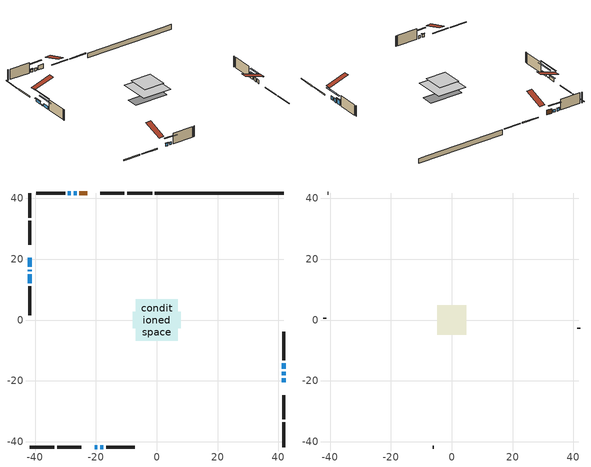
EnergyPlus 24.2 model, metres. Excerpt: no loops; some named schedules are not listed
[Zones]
conditioned space
 floor adiabatic (AdiabaticFloorConstruction): -6.85,-6.85 -6.85,6.85 6.85,6.85 6.85,-6.85 z3.21
 floor foundation (Slab1 construction): -7.85,-2.74 -7.85,2.74 7.85,2.74 7.85,-2.74 z-1.52
 wall outside (RimJoist1 construction): -1.54,41.75 -9.68,41.75 / -41.75,-41.75 -33.62,-41.75 / -41.75,41.75 -41.75,33.62 / 41.75,-41.75 41.75,-33.62 z0.77:1.07
 wall outside (RimJoist2 construction): -10.61,41.75 -18.55,41.75 / -32.69,-41.75 -24.75,-41.75 / -41.75,32.69 -41.75,24.75 / 41.75,-32.69 41.75,-24.75 z0.77:1.07
 wall outside (AdiabaticWallConstruction 1): -22.86,41.75 -25.42,41.75 z0.77:2.8
 wall outside (AdiabaticWallConstruction): 41.75,-20.43 41.75,-19.15 / 41.75,-18.23 41.75,-16.95 z0.77:2.46; -20.43,-41.75 -19.48,-41.75 / -26.35,41.75 -27.3,41.75 / -18.55,-41.75 -17.6,-41.75 / -28.23,41.75 -29.18,41.75 z0.77:2.02; -41.75,20.43 -41.75,17.44 / -41.75,15.04 -41.75,12.04 z0.77:2.09; -41.75,16.51 -41.75,15.96 z0.77:1.14; 41.75,-16.02 41.75,-14.21 z0.77:3.15
 wall outside (Wall1 construction): -30.11,41.75 -39.61,41.75 / -16.67,-41.75 -7.17,-41.75 / -41.75,11.11 -41.75,1.61 / 41.75,-13.28 41.75,-3.78 z0.77:5.65
 wall foundation (FoundationWall1 construction): -0.61,41.75,-1.52 -0.61,41.75,0.77 37.52,41.75,0.77 37.52,41.75,0.72 41.75,41.75,0.72 41.75,41.75,-1.52
 window (WindowConstruction): 41.75,-20.43 41.75,-19.15 z0.77:2.46
 window (WindowConstruction 7): -20.43,-41.75 -19.48,-41.75 z0.77:2.02
 window (WindowConstruction 8): -41.75,20.43 -41.75,17.44 z0.77:2.09
 window (WindowConstruction 9): -41.75,16.51 -41.75,15.96 z0.77:1.13
 window (WindowConstruction 1): 41.75,-18.23 41.75,-16.95 z0.77:2.46
 window (WindowConstruction 2): -26.35,41.75 -27.3,41.75 z0.77:2.02
 window (WindowConstruction 3): -18.55,-41.75 -17.6,-41.75 z0.77:2.02
 window (WindowConstruction 4): -41.75,15.03 -41.75,12.04 z0.77:2.09
 window (WindowConstruction 5): 41.75,-16.02 41.75,-14.21 z0.77:3.15
 window (WindowConstruction 6): -28.23,41.75 -29.18,41.75 z0.77:2.02
 door (Door): -22.86,41.75 -25.42,41.75 z0.77:2.8
 ceiling adiabatic (AdiabaticFloorConstruction): 6.85,-6.85 6.85,6.85 -6.85,6.85 -6.85,-6.85 z3.21
attic - vented
 floor to conditioned space (Floor1 construction Reversed): -4.78,-4.78 -4.78,4.78 4.78,4.78 4.78,-4.78 z5.65
 wall outside (Wall3 construction): -40.54,41.75 -40.82,41.75 / -6.24,-41.75 -5.96,-41.75 / -41.75,0.68 -41.75,0.4 / 41.75,-2.85 41.75,-2.57 z0.77:5.65
 roof outside (Roof1 construction): -21.94,41.75,5.65 -21.94,32.43,8.75 -19.48,32.43,8.75 -19.48,41.75,5.65; -21.36,-41.75,5.65 -21.36,-32.43,8.75 -23.82,-32.43,8.75 -23.82,-41.75,5.65; -41.75,21.36,5.65 -32.43,21.36,8.75 -32.43,23.82,8.75 -41.75,23.82,5.65; 41.75,-21.36,5.65 32.43,-21.36,8.75 32.43,-23.82,8.75 41.75,-23.82,5.65
shading: 41.75,-16.51 41.75,-23.07 42.16,-23.07 42.16,-16.51 z5.1; -19.28,-41.75 -20.63,-41.75 -20.63,-42.16 -19.28,-42.16 z2.22; -41.75,17.24 -41.75,20.63 -42.16,20.63 -42.16,17.24 z2.29; -41.75,10.88 -41.75,21.59 -42.16,21.59 -42.16,10.88 z6.21; 41.75,-14.31 41.75,-20.87 42.16,-20.87 42.16,-14.31 z5.1; -29.94,41.75 -23.71,41.75 -23.71,42.16 -29.94,42.16 z4.66; -14.96,-41.75 -21.19,-41.75 -21.19,-42.16 -14.96,-42.16 z4.66; -41.75,9.4 -41.75,17.67 -42.16,17.67 -42.16,9.4 z4.73; 41.75,-14.01 41.75,-16.22 42.16,-16.22 42.16,-14.01 z3.35; -29.38,41.75 -28.03,41.75 -28.03,42.16 -29.38,42.16 z2.22
[Building]
Building 1: Terrain=Suburbs
[Site:Location]
Winnipeg Intl AP_MB: Latitude {deg}=49.91; Longitude {deg}=-97.24; Time Zone {hr}=-6; Elevation {m}=239; Keep Site Location Information=Yes
[Site:GroundTemperature:Shallow]
-2.46526, -5.11642, -5.32873, -4.07063, 0.979979, 6.00706, 10.3653, 13.1261, 13.3606, 11.1152, 6.8681, 1.99523
[Site:WaterMainsTemperature]
Calculation Method=Schedule; Temperature Schedule=mains temperature schedule
[Material] Roughness=Rough; Thermal Absorptance=0.9
Name | Thickness {m} | Conductivity {W/m-K} | Density {kg/m3} | Specific Heat {J/kg-K} | Solar Absorptance | Visible Absorptance
asphalt or fiberglass shingles | 0.00635 | 0.162714 | 1121.4 | 1465.45 | 0.84 | 0.84
ceiling loosefill ins | 0.254 | 0.0480833 | 16.02 | 1046.75 | 0.7 | 0.7
ceiling stud and cavity | 0.1397 | 0.165977 | 65.682 | 1177.47 | 0.7 | 0.7
concrete 4.0 in. | 0.1016 | 1.803125 | 2242.8 | 837.4 | 0.7 | 0.7
concrete 8.0 in. | 0.2032 | 1.803125 | 2242.8 | 837.4 | 0.7 | 0.7
door material | 0.04445 | 0.053851 | 512.64 | 1214.23 | 0.7 | 0.7
exterior vertical ins | 0.0457286 | 0.029427 | 32.04 | 1214.23 | 0.7 | 0.7
floor covering | 0.0127 | 0.0433444 | 54.468 | 1339.84 | 0.6 | 0.6
floor rigid ins; wall rigid ins 1 | 0.512978 | 0.029427 | 32.04 | 1214.23 | 0.7 | 0.7
floor stud and cavity | 0.1397 | 1.75129 | 37.0049 | 1207.88 | 0.7 | 0.7
furniture material conditioned space 1 | 0.1524 | 0.115458 | 640.8 | 1214.23 | 0.6 | 0.6
gypsum board | 0.0127 | 0.160291 | 801 | 837.4 | 0.6 | 0.6
gypsum board 1 | 0.0127 | 0.160291 | 801 | 837.4 | 0.7 | 0.7
osb sheathing 0.5 in. | 0.0127 | 0.115458 | 512.64 | 1214.23 | 0.7 | 0.7
osb sheathing 0.75 in. | 0.01905 | 0.115458 | 512.64 | 1214.23 | 0.7 | 0.7
osb sheathing 2.0 in. | 0.0508 | 0.115458 | 512.64 | 1214.23 | 0.7 | 0.7
rim joist stud and cavity | 0.0508 | 0.0451784 | 125.044 | 1163.47 | 0.6 | 0.6
rim joist stud and cavity 1 | 0.0508 | 0.029095 | 125.044 | 1163.47 | 0.6 | 0.6
wall rigid ins | 0.051816 | 0.029427 | 32.04 | 1214.23 | 0.7 | 0.7
wall stud and cavity | 0.1397 | 0.217369 | 139.0536 | 1170.24 | 0.7 | 0.7
wall stud and cavity 1 | 0.0889 | 6.1454 | 50.32683 | 1063.81 | 0.6 | 0.6
wall stud and cavity 2 | 0.0889 | 0.380278 | 52.3479 | 1209.89 | 0.7 | 0.7
wall stud and cavity 3 | 0.0889 | 0.391764 | 83.0341 | 1211.67 | 0.7 | 0.7
wood siding | 0.0254 | 0.102417 | 544.68 | 1172.36 | 0.4 | 0.4
wood siding 1 | 0.00254 | 0.102417 | 544.68 | 1172.36 | 0.4 | 0.4
wood siding 2; wood siding 3; wood siding 4 | 0.0254 | 0.102417 | 544.68 | 1172.36 | 0.7 | 0.7
[WindowMaterial:SimpleGlazingSystem]
Name | U-Factor {W/m2-K} | Solar Heat Gain Coefficient
WindowMaterial | 1.65627 | 0.57
WindowMaterial 1 | 1.74144 | 0.57
WindowMaterial 2 | 1.83229 | 0.55
WindowMaterial 3 | 1.81639 | 0.56
WindowMaterial 4 | 1.66025 | 0.59
WindowMaterial 5 | 3.26258 | 0.43
[Construction]
AdiabaticFloorConstruction: floor stud and cavity, floor rigid ins, osb sheathing 0.75 in., floor covering
AdiabaticWallConstruction: wood siding 3, wall rigid ins 1, wall stud and cavity 2, gypsum board
AdiabaticWallConstruction 1: wood siding 4, wall rigid ins 1, wall stud and cavity 2, gypsum board
Door: door material
Floor1 construction Reversed: gypsum board, ceiling stud and cavity, ceiling loosefill ins
FoundationWall1 construction: concrete 8.0 in., gypsum board 1
furniture construction conditioned space 1: furniture material conditioned space 1
PartitionWallConstruction: gypsum board, wall stud and cavity 3, gypsum board
RimJoist1 construction: wood siding 2, osb sheathing 2.0 in., rim joist stud and cavity
RimJoist2 construction: wood siding 2, osb sheathing 2.0 in., rim joist stud and cavity 1
Roof1 construction: asphalt or fiberglass shingles
Slab1 construction: concrete 4.0 in.
Wall1 construction: wood siding, wall rigid ins, osb sheathing 0.5 in., wall stud and cavity, gypsum board
Wall3 construction: wood siding 1, wall stud and cavity 1
WindowConstruction: WindowMaterial
WindowConstruction 1: WindowMaterial 1
WindowConstruction 2; WindowConstruction 3; WindowConstruction 6; WindowConstruction 7: WindowMaterial 2
WindowConstruction 4; WindowConstruction 8: WindowMaterial 3
WindowConstruction 5: WindowMaterial 4
WindowConstruction 9: WindowMaterial 5
[Zone] Multiplier=1; Part of Total Floor Area=Yes
Name | Volume {m3}
attic - vented | 46.1751
conditioned space | 684.2
[Space]
Name | Zone | Volume {m3}
attic - vented 1 | attic - vented | 46.1751
conditioned space 1 | conditioned space | 684.2
[ZoneInfiltration:EffectiveLeakageArea]
infil attic - vented 1: Zone or Space=attic - vented 1; Schedule=Always On Discrete; Effective Air Leakage Area {cm2}=3052; Stack Coefficient=0.000555155; Wind Coefficient=1.59194e-05
[ZoneMixing]
whole house fan mix: Zone or Space=attic - vented; Schedule=Always On Continuous; Design Flow Rate Calculation Method=Flow/Zone; Design Flow Rate {m3/s}=0; Source Zone or Space=conditioned space
[SurfaceProperty:ExposedFoundationPerimeter]
Slab1: Exposed Perimeter Calculation Method=TotalExposedPerimeter; Total Exposed Perimeter {m}=42.367
[InternalMass] Zone or ZoneList=conditioned space; Space or SpaceList=conditioned space 1
Name | Construction | Surface Area {m2}
furniture mass conditioned space 1 | furniture construction conditioned space 1 | 109.484
partition wall mass | PartitionWallConstruction | 273.71
[Lights]
interior lighting: Zone or ZoneList or Space or SpaceList=conditioned space 1; Schedule=interior lighting schedule; Design Level Calculation Method=LightingLevel; Lighting Level {W}=343.2; Return Air Fraction=0; Fraction Radiant=0.6; Fraction Visible=0.2; Fraction Replaceable=1
[People]
occupants: Zone or ZoneList or Space or SpaceList=conditioned space 1; Number of People Schedule=occupants schedule; Number of People Calculation Method=People; Number of People=3; Fraction Radiant=0.314171; Sensible Heat Fraction=0.56303; Activity Level Schedule=occupants activity schedule; Carbon Dioxide Generation Rate {m3/s-W}=0; Enable ASHRAE 55 Comfort Warnings=No; Mean Radiant Temperature Calculation Type=EnclosureAveraged
[ElectricEquipment] Zone or ZoneList or Space or SpaceList=conditioned space 1; Design Level Calculation Method=EquipmentLevel
Name | Schedule | Design Level {W} | Fraction Latent | Fraction Radiant | Fraction Lost
clothes dryer | clothes dryer schedule | 140.772 | 0.015 | 0.081 | 0.85
clothes washer | clothes washer schedule | 32.1985 | 0.03 | 0.162 | 0.7
cooking range | cooking range schedule | 215.147 | 0.08 | 0.432 | 0.2
dishwasher | dishwasher schedule | 66.8632 | 0.3 | 0.18 | 0.4
fridge | fridge schedule | 72.9452 | 0 | 0.6 | 0
mech vent house fan | mech vent house fan schedule | 17.7 | 0 | 0 | 1
mech vent house fan cfis | mech vent house fan cfis schedule | 0 | 0 | 0 | 0
misc plug loads | misc plug loads schedule | 494.7 | 0.045 | 0.513 | 0.1
whole house fan | Always On Discrete | 0 | 0 | 0 | 1
[OtherEquipment] Zone or ZoneList or Space or SpaceList=conditioned space 1; Design Level Calculation Method=EquipmentLevel
Name | Fuel Type | Schedule | Design Level {W} | Fraction Latent | Fraction Radiant | Fraction Lost
clothes dryer 1 | Electricity | clothes dryer schedule | 0 | 0.015 | 0.081 | 0.85
cooking range 1 | Electricity | cooking range schedule | 0 | 0.08 | 0.432 | 0.2
general water use latent | None | general water use schedule | 62.594 | 1 | 0 | 0
general water use sensible | None | general water use schedule | -61.6891 | 0 | 0.6 | 0
mech vent house fan latent load | None | Always On Discrete | 0 | 1 | 0 | 0
mech vent house fan sensible load | None | Always On Discrete | 0 | 0 | 0 | 0
water heater energy adjustment1 | Electricity | Always On Discrete | 0.01 | 0 | 0 | 1
[ZoneInfiltration:DesignFlowRate] Zone or ZoneList or Space or SpaceList=conditioned space 1; Schedule=Always On Discrete; Design Flow Rate Calculation Method=Flow/Zone; Design Flow Rate {m3/s}=0
infil flow; natural vent flow; whole house fan flow
[AvailabilityManager:Scheduled]
central ac and furnace airloop Availability Manager: Schedule=Always On Discrete
[Foundation:Kiva]
Foundation Kiva 1: Initial Indoor Air Temperature {C}=21; Wall Height Above Grade {m}=0.769986; Wall Depth Below Slab {m}=0.2032; Custom Block Material Name 1=exterior vertical ins; Custom Block Depth 1 {m}=2.28999; Custom Block X Position 1 {m}=0.2159; Custom Block Z Position 1 {m}=0
[Foundation:Kiva:Settings]
Soil Conductivity {W/m-K}=0.849921; Soil Density {kg/m3}=1842.3; Soil Specific Heat {J/kg-K}=418.7; Ground Solar Absorptivity=0.9; Ground Thermal Absorptivity=0.9; Ground Surface Roughness {m}=0.03; Far-Field Width {m}=40; Deep-Ground Boundary Condition=ZeroFlux; Deep-Ground Depth {m}=40; Minimum Cell Dimension {m}=0.2; Maximum Cell Growth Coefficient=3; Simulation Timestep=Timestep
[Exterior:Lights]
exterior lighting: Schedule=exterior lighting schedule; Design Level {W}=75.6
[EnergyManagementSystem:GlobalVariable]
central_ac_and_furnace_airloop_Fan_RTF
infil_program_Qfan
infil_program_Qinf
natural_vent_program_Qnv
natural_vent_program_Qwhf
[EnergyManagementSystem:Sensor]
Name | Output:Variable or Output:Meter Index Key | Output:Variable or Output:Meter
airflow_gain | infil flow | Infiltration Sensible Heat Gain Energy
airflow_gain_1 | natural vent flow | Infiltration Sensible Heat Gain Energy
airflow_gain_2 | whole house fan flow | Infiltration Sensible Heat Gain Energy
airflow_loss | infil flow | Infiltration Sensible Heat Loss Energy
airflow_loss_1 | natural vent flow | Infiltration Sensible Heat Loss Energy
airflow_loss_2 | whole house fan flow | Infiltration Sensible Heat Loss Energy
clg_load_cond |  | Cooling:EnergyTransfer:Zone:CONDITIONED SPACE
clg_sp_s; clg_sp_s_1 | cooling setpoint | Schedule Value
clothes_dryer_exhaust_0_sch_s | clothes dryer exhaust 0 schedule | Schedule Value
cool_season | cooling season schedule | Schedule Value
htg_load_cond |  | Heating:EnergyTransfer:Zone:CONDITIONED SPACE
htg_sp_s; htg_sp_s_1 | heating setpoint | Schedule Value
ig_ee_conv | clothes dryer | Electric Equipment Convective Heating Energy
ig_ee_conv_2 | cooking range | Electric Equipment Convective Heating Energy
ig_ee_conv_4 | fridge | Electric Equipment Convective Heating Energy
ig_ee_conv_5 | misc plug loads | Electric Equipment Convective Heating Energy
ig_ee_conv_6 | whole house fan | Electric Equipment Convective Heating Energy
ig_ee_rad | clothes dryer | Electric Equipment Radiant Heating Energy
ig_ee_rad_2 | cooking range | Electric Equipment Radiant Heating Energy
ig_ee_rad_4 | fridge | Electric Equipment Radiant Heating Energy
ig_ee_rad_5 | misc plug loads | Electric Equipment Radiant Heating Energy
ig_ee_rad_6 | whole house fan | Electric Equipment Radiant Heating Energy
ig_lgt_conv | interior lighting | Lights Convective Heating Energy
ig_lgt_rad | interior lighting | Lights Radiant Heating Energy
ig_lgt_vis | interior lighting | Lights Visible Radiation Heating Energy
ig_oe_conv | clothes dryer 1 | Other Equipment Convective Heating Energy
ig_oe_conv_1 | cooking range 1 | Other Equipment Convective Heating Energy
ig_oe_conv_2 | general water use latent | Other Equipment Convective Heating Energy
ig_oe_conv_3 | general water use sensible | Other Equipment Convective Heating Energy
ig_oe_conv_4 | water heater energy adjustment1 | Other Equipment Convective Heating Energy
ig_oe_rad | clothes dryer 1 | Other Equipment Radiant Heating Energy
ig_oe_rad_1 | cooking range 1 | Other Equipment Radiant Heating Energy
ig_oe_rad_2 | general water use latent | Other Equipment Radiant Heating Energy
ig_oe_rad_3 | general water use sensible | Other Equipment Radiant Heating Energy
ig_oe_rad_4 | water heater energy adjustment1 | Other Equipment Radiant Heating Energy
ig_ppl_conv | occupants | People Convective Heating Energy
ig_ppl_rad | occupants | People Radiant Heating Energy
im_conv | furniture mass conditioned space 1 | Surface Inside Face Convection Heat Gain Energy
im_conv_1 | partition wall mass | Surface Inside Face Convection Heat Gain Energy
im_ig | furniture mass conditioned space 1 | Surface Inside Face Internal Gains Radiation Heat Gain Energy
im_ig_1 | partition wall mass | Surface Inside Face Internal Gains Radiation Heat Gain Energy
im_lgt | furniture mass conditioned space 1 | Surface Inside Face Lights Radiation Heat Gain Energy
im_lgt_1 | partition wall mass | Surface Inside Face Lights Radiation Heat Gain Energy
im_sol | furniture mass conditioned space 1 | Surface Inside Face Solar Radiation Heat Gain Energy
im_sol_1 | partition wall mass | Surface Inside Face Solar Radiation Heat Gain Energy
im_surf | furniture mass conditioned space 1 | Surface Inside Face Net Surface Thermal Radiation Heat Gain Energy
im_surf_1 | partition wall mass | Surface Inside Face Net Surface Thermal Radiation Heat Gain Energy
mv_conv | mech vent house fan | Electric Equipment Convective Heating Energy
mv_conv_1 | mech vent house fan cfis | Electric Equipment Convective Heating Energy
mv_conv_2 | mech vent house fan latent load | Other Equipment Convective Heating Energy
mv_conv_3 | mech vent house fan sensible load | Other Equipment Convective Heating Energy
mv_rad | mech vent house fan | Electric Equipment Radiant Heating Energy
mv_rad_1 | mech vent house fan cfis | Electric Equipment Radiant Heating Energy
mv_rad_2 | mech vent house fan latent load | Other Equipment Radiant Heating Energy
mv_rad_3 | mech vent house fan sensible load | Other Equipment Radiant Heating Energy
natural_vent_s | natural vent schedule | Schedule Value
out_pb_s |  | Site Outdoor Air Barometric Pressure
out_wt_s |  | Site Outdoor Air Humidity Ratio
site_vw_s |  | Site Wind Speed
ss_back_out | Window1 | Surface Window Shortwave from Zone Back Out Window Heat Transfer Rate
ss_back_out_1 | Window10 | Surface Window Shortwave from Zone Back Out Window Heat Transfer Rate
ss_back_out_2 | Window11 | Surface Window Shortwave from Zone Back Out Window Heat Transfer Rate
ss_back_out_3 | Window14 | Surface Window Shortwave from Zone Back Out Window Heat Transfer Rate
ss_back_out_4 | Window2 | Surface Window Shortwave from Zone Back Out Window Heat Transfer Rate
ss_back_out_5 | Window3 | Surface Window Shortwave from Zone Back Out Window Heat Transfer Rate
ss_back_out_6 | Window4 | Surface Window Shortwave from Zone Back Out Window Heat Transfer Rate
ss_back_out_7 | Window5 | Surface Window Shortwave from Zone Back Out Window Heat Transfer Rate
ss_back_out_8 | Window8 | Surface Window Shortwave from Zone Back Out Window Heat Transfer Rate
ss_back_out_9 | Window9 | Surface Window Shortwave from Zone Back Out Window Heat Transfer Rate
ss_conv | Door1 | Surface Inside Face Convection Heat Gain Energy
ss_conv_1 | Window1 | Surface Inside Face Convection Heat Gain Energy
ss_conv_10 | Window9 | Surface Inside Face Convection Heat Gain Energy
ss_conv_2 | Window10 | Surface Inside Face Convection Heat Gain Energy
ss_conv_3 | Window11 | Surface Inside Face Convection Heat Gain Energy
ss_conv_4 | Window14 | Surface Inside Face Convection Heat Gain Energy
ss_conv_5 | Window2 | Surface Inside Face Convection Heat Gain Energy
ss_conv_6 | Window3 | Surface Inside Face Convection Heat Gain Energy
ss_conv_7 | Window4 | Surface Inside Face Convection Heat Gain Energy
ss_conv_8 | Window5 | Surface Inside Face Convection Heat Gain Energy
ss_conv_9 | Window8 | Surface Inside Face Convection Heat Gain Energy
ss_ig | Door1 | Surface Inside Face Internal Gains Radiation Heat Gain Energy
ss_ig_1 | Window1 | Surface Inside Face Internal Gains Radiation Heat Gain Energy
ss_ig_10 | Window9 | Surface Inside Face Internal Gains Radiation Heat Gain Energy
ss_ig_2 | Window10 | Surface Inside Face Internal Gains Radiation Heat Gain Energy
ss_ig_3 | Window11 | Surface Inside Face Internal Gains Radiation Heat Gain Energy
ss_ig_4 | Window14 | Surface Inside Face Internal Gains Radiation Heat Gain Energy
ss_ig_5 | Window2 | Surface Inside Face Internal Gains Radiation Heat Gain Energy
ss_ig_6 | Window3 | Surface Inside Face Internal Gains Radiation Heat Gain Energy
ss_ig_7 | Window4 | Surface Inside Face Internal Gains Radiation Heat Gain Energy
ss_ig_8 | Window5 | Surface Inside Face Internal Gains Radiation Heat Gain Energy
ss_ig_9 | Window8 | Surface Inside Face Internal Gains Radiation Heat Gain Energy
ss_lgt | Door1 | Surface Inside Face Lights Radiation Heat Gain Energy
ss_sol | Door1 | Surface Inside Face Solar Radiation Heat Gain Energy
ss_surf | Door1 | Surface Inside Face Net Surface Thermal Radiation Heat Gain Energy
ss_surf_1 | Window1 | Surface Inside Face Net Surface Thermal Radiation Heat Gain Energy
ss_surf_10 | Window9 | Surface Inside Face Net Surface Thermal Radiation Heat Gain Energy
ss_surf_2 | Window10 | Surface Inside Face Net Surface Thermal Radiation Heat Gain Energy
ss_surf_3 | Window11 | Surface Inside Face Net Surface Thermal Radiation Heat Gain Energy
ss_surf_4 | Window14 | Surface Inside Face Net Surface Thermal Radiation Heat Gain Energy
ss_surf_5 | Window2 | Surface Inside Face Net Surface Thermal Radiation Heat Gain Energy
ss_surf_6 | Window3 | Surface Inside Face Net Surface Thermal Radiation Heat Gain Energy
ss_surf_7 | Window4 | Surface Inside Face Net Surface Thermal Radiation Heat Gain Energy
ss_surf_8 | Window5 | Surface Inside Face Net Surface Thermal Radiation Heat Gain Energy
ss_surf_9 | Window8 | Surface Inside Face Net Surface Thermal Radiation Heat Gain Energy
ss_trans_in | Window1 | Surface Window Transmitted Solar Radiation Rate
ss_trans_in_1 | Window10 | Surface Window Transmitted Solar Radiation Rate
ss_trans_in_2 | Window11 | Surface Window Transmitted Solar Radiation Rate
ss_trans_in_3 | Window14 | Surface Window Transmitted Solar Radiation Rate
ss_trans_in_4 | Window2 | Surface Window Transmitted Solar Radiation Rate
ss_trans_in_5 | Window3 | Surface Window Transmitted Solar Radiation Rate
ss_trans_in_6 | Window4 | Surface Window Transmitted Solar Radiation Rate
ss_trans_in_7 | Window5 | Surface Window Transmitted Solar Radiation Rate
ss_trans_in_8 | Window8 | Surface Window Transmitted Solar Radiation Rate
ss_trans_in_9 | Window9 | Surface Window Transmitted Solar Radiation Rate
ss_trans_out | Window1 | Surface Inside Face Initial Transmitted Diffuse Transmitted Out Window Solar Radiation Rate
ss_trans_out_1 | Window10 | Surface Inside Face Initial Transmitted Diffuse Transmitted Out Window Solar Radiation Rate
ss_trans_out_2 | Window11 | Surface Inside Face Initial Transmitted Diffuse Transmitted Out Window Solar Radiation Rate
ss_trans_out_3 | Window14 | Surface Inside Face Initial Transmitted Diffuse Transmitted Out Window Solar Radiation Rate
ss_trans_out_4 | Window2 | Surface Inside Face Initial Transmitted Diffuse Transmitted Out Window Solar Radiation Rate
ss_trans_out_5 | Window3 | Surface Inside Face Initial Transmitted Diffuse Transmitted Out Window Solar Radiation Rate
ss_trans_out_6 | Window4 | Surface Inside Face Initial Transmitted Diffuse Transmitted Out Window Solar Radiation Rate
ss_trans_out_7 | Window5 | Surface Inside Face Initial Transmitted Diffuse Transmitted Out Window Solar Radiation Rate
ss_trans_out_8 | Window8 | Surface Inside Face Initial Transmitted Diffuse Transmitted Out Window Solar Radiation Rate
ss_trans_out_9 | Window9 | Surface Inside Face Initial Transmitted Diffuse Transmitted Out Window Solar Radiation Rate
s_conv | Floor1 | Surface Inside Face Convection Heat Gain Energy
s_conv_1 | FoundationWall1 | Surface Inside Face Convection Heat Gain Energy
s_conv_10 | RimJoist2:270 | Surface Inside Face Convection Heat Gain Energy
s_conv_11 | RimJoist2:90 | Surface Inside Face Convection Heat Gain Energy
s_conv_12 | Slab1 | Surface Inside Face Convection Heat Gain Energy
s_conv_13 | Wall1:0 | Surface Inside Face Convection Heat Gain Energy
s_conv_14 | Wall1:180 | Surface Inside Face Convection Heat Gain Energy
s_conv_15 | Wall1:270 | Surface Inside Face Convection Heat Gain Energy
s_conv_16 | Wall1:90 | Surface Inside Face Convection Heat Gain Energy
s_conv_2 | inferred conditioned ceiling | Surface Inside Face Convection Heat Gain Energy
s_conv_3 | inferred conditioned floor | Surface Inside Face Convection Heat Gain Energy
s_conv_4 | RimJoist1:0 | Surface Inside Face Convection Heat Gain Energy
s_conv_5 | RimJoist1:180 | Surface Inside Face Convection Heat Gain Energy
s_conv_6 | RimJoist1:270 | Surface Inside Face Convection Heat Gain Energy
s_conv_7 | RimJoist1:90 | Surface Inside Face Convection Heat Gain Energy
s_conv_8 | RimJoist2:0 | Surface Inside Face Convection Heat Gain Energy
s_conv_9 | RimJoist2:180 | Surface Inside Face Convection Heat Gain Energy
s_ig | Floor1 | Surface Inside Face Internal Gains Radiation Heat Gain Energy
s_ig_1 | FoundationWall1 | Surface Inside Face Internal Gains Radiation Heat Gain Energy
s_ig_10 | RimJoist2:270 | Surface Inside Face Internal Gains Radiation Heat Gain Energy
s_ig_11 | RimJoist2:90 | Surface Inside Face Internal Gains Radiation Heat Gain Energy
s_ig_12 | Slab1 | Surface Inside Face Internal Gains Radiation Heat Gain Energy
s_ig_13 | Wall1:0 | Surface Inside Face Internal Gains Radiation Heat Gain Energy
s_ig_14 | Wall1:180 | Surface Inside Face Internal Gains Radiation Heat Gain Energy
s_ig_15 | Wall1:270 | Surface Inside Face Internal Gains Radiation Heat Gain Energy
s_ig_16 | Wall1:90 | Surface Inside Face Internal Gains Radiation Heat Gain Energy
s_ig_2 | inferred conditioned ceiling | Surface Inside Face Internal Gains Radiation Heat Gain Energy
s_ig_3 | inferred conditioned floor | Surface Inside Face Internal Gains Radiation Heat Gain Energy
s_ig_4 | RimJoist1:0 | Surface Inside Face Internal Gains Radiation Heat Gain Energy
s_ig_5 | RimJoist1:180 | Surface Inside Face Internal Gains Radiation Heat Gain Energy
s_ig_6 | RimJoist1:270 | Surface Inside Face Internal Gains Radiation Heat Gain Energy
s_ig_7 | RimJoist1:90 | Surface Inside Face Internal Gains Radiation Heat Gain Energy
s_ig_8 | RimJoist2:0 | Surface Inside Face Internal Gains Radiation Heat Gain Energy
s_ig_9 | RimJoist2:180 | Surface Inside Face Internal Gains Radiation Heat Gain Energy
s_lgt | Floor1 | Surface Inside Face Lights Radiation Heat Gain Energy
s_lgt_1 | FoundationWall1 | Surface Inside Face Lights Radiation Heat Gain Energy
s_lgt_10 | RimJoist2:270 | Surface Inside Face Lights Radiation Heat Gain Energy
s_lgt_11 | RimJoist2:90 | Surface Inside Face Lights Radiation Heat Gain Energy
s_lgt_12 | Slab1 | Surface Inside Face Lights Radiation Heat Gain Energy
s_lgt_13 | Wall1:0 | Surface Inside Face Lights Radiation Heat Gain Energy
s_lgt_14 | Wall1:180 | Surface Inside Face Lights Radiation Heat Gain Energy
s_lgt_15 | Wall1:270 | Surface Inside Face Lights Radiation Heat Gain Energy
